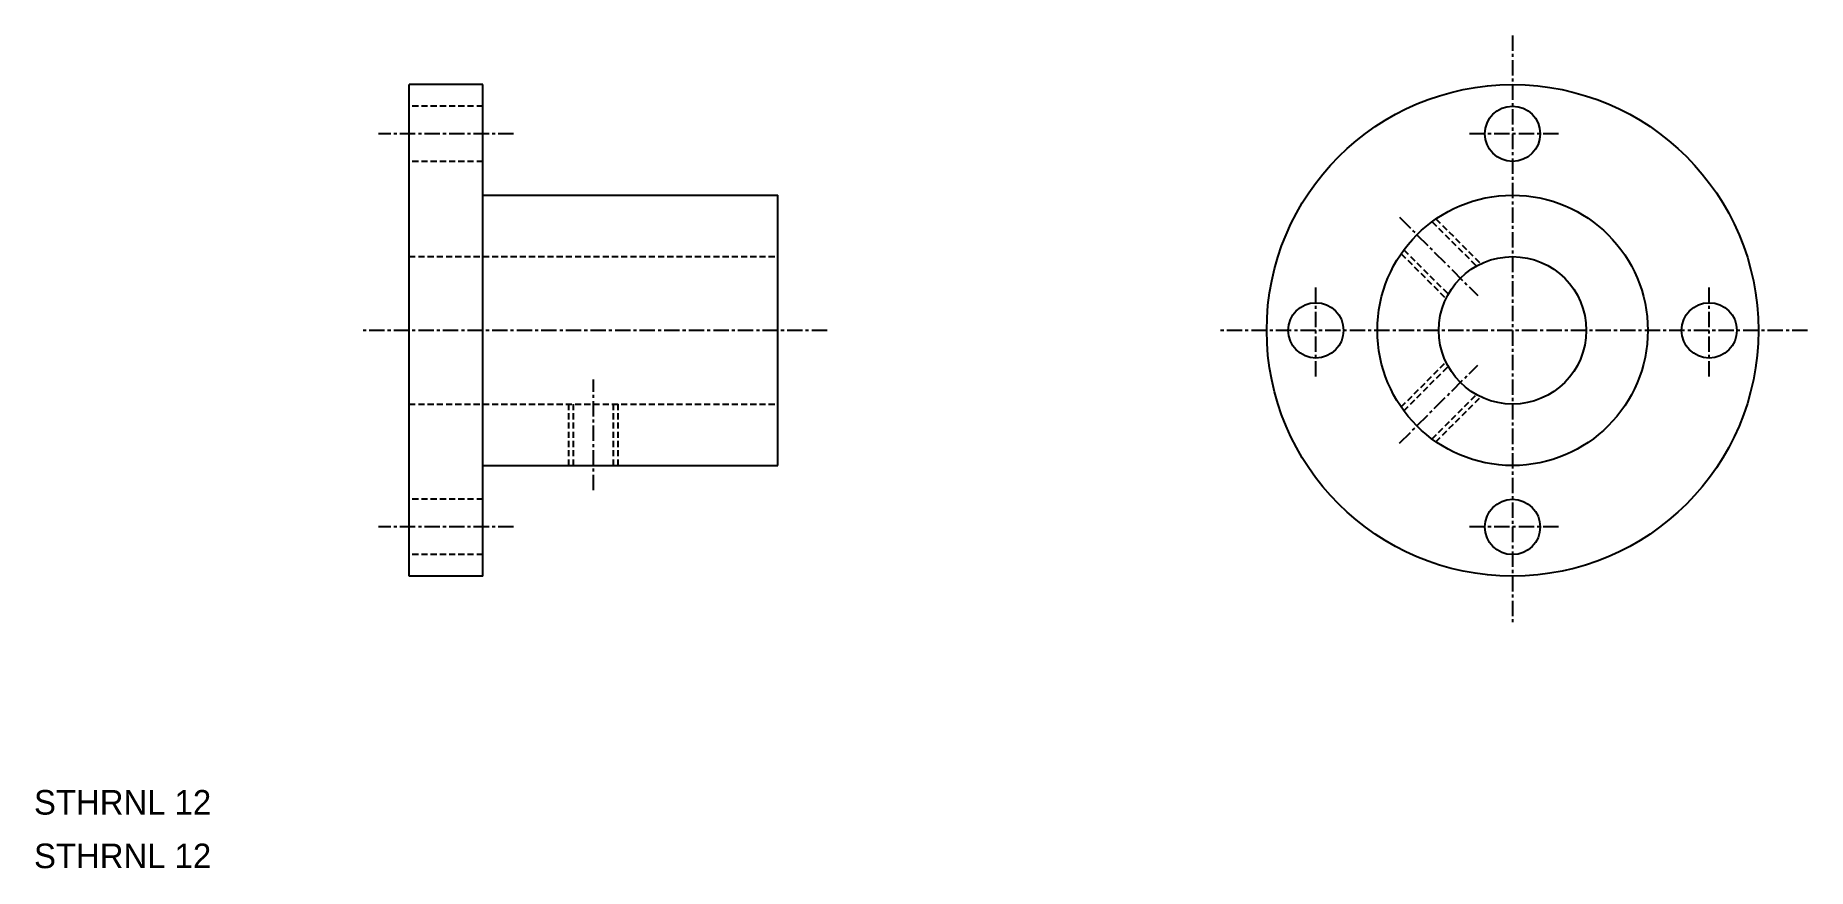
# Model space of a CAD drawing. Extents: x 74 to 218, y 48 to 116.
import ezdxf

# ---------------------------------------------------------------- set-up
doc = ezdxf.new("R2010")
doc.units = 0
doc.linetypes.add('CENTER', pattern=[2, 1.25, -0.25, 0.25, -0.25])
doc.linetypes.add('DASHED', pattern=[0.75, 0.5, -0.25])
doc.layers.get('0').update_dxf_attribs({"linetype": 'CONTINUOUS'})
doc.layers.add('CENTER', color=1, linetype='CENTER')

msp = doc.modelspace()

# ---------------------------------------------------------------- linework, layer by layer
at = {"color": 7, "linetype": 'CONTINUOUS'}
for p, q in [((104.57, 71.95), (104.57, 111.95)), ((110.57, 111.95), (104.57, 111.95)), ((110.57, 71.95), (110.57, 111.95)), ((110.57, 102.95), (134.57, 102.95)), ((134.57, 80.95), (134.57, 102.95)), ((110.57, 80.95), (134.57, 80.95)), ((110.57, 71.95), (104.57, 71.95))]:
    msp.add_line(p, q, dxfattribs=at)
at = {"color": 3, "linetype": 'DASHED'}
for p, q in [((110.57, 110.2), (104.57, 110.2)), ((110.57, 105.7), (104.57, 105.7)), ((188.11, 101.02), (191.75, 97.37)), ((187.79, 100.79), (191.4, 97.19)), ((185.28, 98.19), (188.93, 94.54)), ((185.5, 98.5), (189.11, 94.89)), ((104.57, 97.95), (134.57, 97.95)), ((185.28, 85.72), (188.93, 89.37)), ((185.5, 85.41), (189.11, 89.02)), ((187.79, 83.11), (191.4, 86.72)), ((188.11, 82.89), (191.75, 86.54)), ((104.57, 85.95), (134.57, 85.95)), ((117.57, 80.95), (117.57, 85.95)), ((117.95, 80.95), (117.95, 85.95)), ((121.19, 80.95), (121.19, 85.95)), ((121.57, 80.95), (121.57, 85.95)), ((110.57, 78.2), (104.57, 78.2)), ((110.57, 73.7), (104.57, 73.7))]:
    msp.add_line(p, q, dxfattribs=at)
at = {"color": 7, "linetype": 'CONTINUOUS'}
for centre, radius in [((194.34, 91.95), 20), ((194.34, 107.95), 2.25), ((194.34, 91.95), 11), ((194.34, 91.95), 6), ((178.34, 91.95), 2.25), ((210.34, 91.95), 2.25), ((194.34, 75.95), 2.25)]:
    msp.add_circle(centre, radius, dxfattribs=at)
at = {"layer": 'CENTER', "color": 1, "linetype": 'CENTER'}
for p, q in [((194.34, 115.95), (194.34, 67.95)), ((113.07, 107.95), (102.07, 107.95)), ((198.09, 107.95), (190.59, 107.95)), ((185.15, 101.15), (191.51, 94.78)), ((178.34, 88.2), (178.34, 95.7)), ((210.34, 88.2), (210.34, 95.7)), ((138.57, 91.95), (100.57, 91.95)), ((218.34, 91.95), (170.34, 91.95)), ((119.57, 78.95), (119.57, 87.95)), ((185.15, 82.76), (191.51, 89.13)), ((113.07, 75.95), (102.07, 75.95)), ((198.09, 75.95), (190.59, 75.95))]:
    msp.add_line(p, q, dxfattribs=at)

# ---------------------------------------------------------------- texts
at = {"color": 7, "linetype": 'CONTINUOUS'}
for p in [(74.05, 52.54), (74.05, 48.18)]:
    msp.add_text('STHRNL 12', height=2, dxfattribs=at).set_placement(p)

doc.saveas('drawing.dxf')
